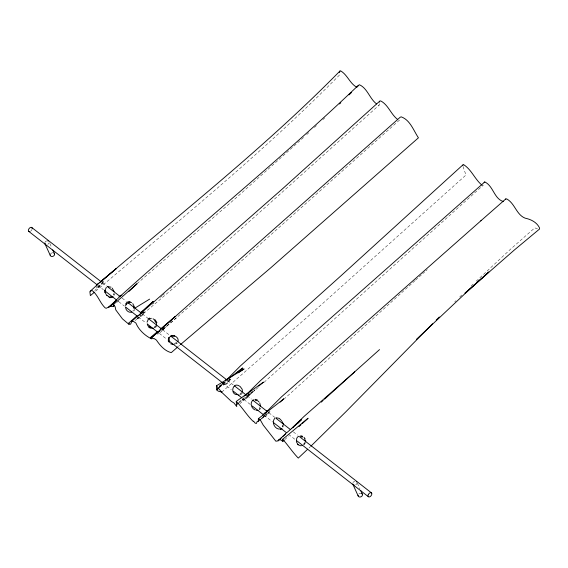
<?xml version="1.0" encoding="UTF-8"?>
<svg xmlns="http://www.w3.org/2000/svg" width="568" height="568" viewBox="0 0 568 568"><rect width="100%" height="100%" fill="white"/><g stroke="black" fill="none" stroke-linecap="round" stroke-linejoin="round"><path stroke-width="0.43" stroke-dasharray="2.84 2.13" d="M230.232 379.601L230.232 379.105C230.565 381.746 222.173 388.405 222.72 383.414M229.38 379.048L229.373 379.538L229.387 378.842M229.813 378.97C229.309 381.618 225.29 385.452 222.862 384.422L223.835 382.647L219.582 386.822L223.65 382.761M230.232 379.403L230.246 378.891M164.961 327.715L164.976 327.317L163.662 329.412L159.821 332.798M242.415 399.552L242.557 400.057L243.182 399.971L244.68 399.169L255.103 389.747L240.03 403.578M97.71 286.733C96.446 286.485 96.915 288.04 96.78 286.712M144.045 312.542L140.14 316.404C221.492 247.896 299.939 175.966 379.211 105.059L379.325 103.213M263.005 416.763L263.254 417.16L263.921 416.891L270.176 411.317M134.758 308.523L134.375 310.355L133.331 311.796M282.168 426.802L282.509 425.205M282.587 426.973L282.956 425.233M283.006 427.15L283.411 425.262M137.037 318.137C138.855 319.848 144.194 314.076 144.499 311.704M260.187 406.518L259.022 409.152M270.027 411.026C268.394 413.412 265.611 417.537 262.629 417.295M113.38 294.913L113.799 293.407M113.785 295.111L114.246 293.457M114.189 295.317L114.523 294.103M102.751 281.465L100.941 284.213L98.03 286.513M103.184 281.558L101.253 284.532L94.785 290.482M304.583 442.543L303.447 444.389M305.002 442.685L303.759 444.701M305.414 442.827L304.065 445.021M137.555 318.023L137.648 318.414L139.046 317.349M248.443 394.732L248.685 393.894M249.16 394.078L247.286 396.819L258.873 386.865M263.843 415.613L263.389 417.111L263.289 416.685M103.348 282.523C101.722 284.731 99.052 288.452 96.035 287.529M243.913 397.756C240.129 402.471 247.03 397.188 248.521 394.561M138.166 317.036L137.839 318.009M138.549 317.264L137.832 318.541L137.811 318.101M241.798 392.268L239.866 394.022M242.635 392.595L241.634 394.014L240.122 394.888M155.916 325.599L153.885 327.36M156.335 325.776L154.056 327.764M156.754 325.947L155.767 327.331L154.226 328.169M259.313 409.5L260.236 408.214M259.604 409.847L260.634 408.406M229.018 380.162C227.15 383.435 219.93 386.652 225.106 381.909M132.763 311.094L133.572 309.965M164.287 328.034L161.17 331.03L166.424 326.486M143.697 312.265L142.809 313.366M269.033 411.985L268.195 413.057L269.424 411.857M238.816 402.392L242.245 398.757M219.12 387.355L224.012 382.434M219.149 387.333L224.715 381.76M454.762 301.878L456.005 300.671M459.711 297.043L462.182 294.622M162.64 329.156L163.066 328.744M264.39 415.819L263.14 416.72M471.12 286.087L473.676 283.645M476.232 281.203L510.391 249.338L534.779 227.846L537.498 228.897M117.654 302.148L118.918 300.955M158.649 333.714L157.613 334.211M308.964 448.003L310.22 446.817M314.459 127.459L316.397 125.656M322.865 119.642L324.804 117.839M284.831 439.575L288.714 436.018M303.525 137.506L235.784 198.154L137.548 283.247M306.727 134.588L309.29 132.259M414.917 280.727L284.731 398.487M415.563 280.145L422.031 274.308M422.684 273.726L425.269 271.397M425.915 270.815L427.214 269.644M264.07 382.307L483.389 185.061M160.446 297.312L162.42 295.566M163.073 294.984L164.386 293.812M170.293 288.558L171.607 287.394M139.863 316.064L141.049 315.013M221.769 392.112L319.748 306.138L465.952 175.043L462.906 166.126M265.483 414.817L266.711 413.731M260.939 418.935L268.87 411.985M178.437 346.366L179.744 345.223M261.394 419.099L263.921 416.891M166.935 326.039L176.272 317.974M152.551 304.235L153.871 303.099M239.206 402.542L253.278 390.649M95.708 291.135C178.466 221.023 262.991 152.558 339.274 75.246L339.259 73.868M219.34 387.575L227.995 380.297M162.931 329.497L227.072 273.804L399.403 120.139L398.239 119.983M138.777 316.987L137.605 317.924M135.028 320.636L138.187 318.052M100.096 285.597L97.81 287.159L96.425 287.28M219.007 386.048L226.171 381.149M176.691 342.461L173.858 343.661M175.626 343.64L176.996 342.802M175.824 344.045L177.294 343.136M239.994 394.455L241.357 393.674M158.074 333.65L157.663 333.771M143.498 312.57L144.144 312.343M378.43 105.215L379.211 105.059M102.517 282.793L106.706 286.066M122.084 298.079L126.273 301.352M142.348 313.912L147.943 318.279M162.618 329.745L169.605 335.205M227.612 380.517L233.199 384.884M247.179 395.804L251.368 399.077M268.841 412.73L275.132 417.643M293.301 431.836L297.497 435.109M97.817 285.349L103.412 289.716M118.783 301.729L124.378 306.095M138.351 317.015L146.04 323.022M159.317 333.395L167.006 339.401M222.912 383.073L231.304 389.627M250.168 404.366L242.479 398.36C240.988 403.706 250.879 396.23 249.345 393.248M264.148 415.286L272.534 421.839M288.608 434.392L295.594 439.852M96.603 286.875L96.844 287.238M357.407 483.297L359.934 488.87M49.885 243.573L51.333 246.761M49.182 242.614A2.293 1.775 -24.4 0 1 47.797 244.275M44.801 242.777A2.293 1.775 -24.4 0 1 46.945 240.867M50.467 254.073A2.293 1.775 -24.4 0 1 53.122 252.788M31.936 229.557A2.442 1.434 -52 0 1 30.289 231.382M357.045 482.502A2.293 1.775 -24.4 0 1 355.674 484.795M352.934 482.651A2.293 1.775 -24.4 0 1 354.822 481.387M358.834 494.018A2.293 1.775 -24.4 0 1 361.007 493.308M103.355 281.927L102.914 281.842L103.355 281.927"/><path stroke-width="0.85" d="M94.373 292.264L90.369 295.637L89.914 292.073L90.17 291.299L92.037 290.468C97.873 294.764 99.798 302.765 105.151 307.87L106.251 308.268L109.574 306.55L113.245 306.337L113.259 304.675L137.193 283.602L129 291.377M258.632 386.119L263.488 382.129L236.267 401.406C242.451 407.597 246.924 415.442 253.214 421.406L253.555 421.172L255.089 423.068L256.338 423.508L257.24 421.428L258.298 421.25L258.376 418.687L284.071 398.665L280.102 402.144M339.288 72.583L339.991 70.986L340.857 71C347.417 74.919 349.838 83.375 356.555 87.117L357.265 86.982M242.358 391.544L242.209 389.272L240.072 386.417M168.44 337.69L168.298 341.176M169.271 338.059L169.165 340.977M147.055 322.141L148.362 319.216M156.434 325.166L156.484 322.659M177.891 341.666C179.019 339.174 176.861 336.611 174.525 335.922M104.988 290.34L106.379 287.287M126.082 304.136L125.606 306.017M397.635 119.457C390.876 114.331 388.306 104.817 380.645 100.877L379.672 101.203L282.189 189.087L131.946 321.126L130.604 324.25L129.547 324.108L128.638 323.199L137.08 315.716M379.346 102.112L379.672 101.203M263.005 415.315L263.793 414.086M238.539 403.11L236.529 404.806L236.757 406.567L234.009 403.031L231.339 401.356L221.839 392.41L216.451 385.814L244.077 368.909L238.347 372.828M462.856 165.153L463.793 164.756C471.745 169.889 474.983 179.623 482.211 185.331M357.819 86.258L359.324 84.703C367.397 88.196 369.612 98.647 376.534 103.901M258.376 418.687L260.087 419.532L263.197 425.056L275.878 441.237L278.057 440.825L285.91 433.519M157.407 333.118L158.003 332.259M274.692 418.396C271.255 422.301 274.962 429.841 280.28 429.032M115.354 301.423L116.568 299.826M168.852 337.875L171.131 335.83M125.691 303.937L126.77 302.488L128.276 301.686L129.965 301.594M126.472 304.341L127.324 303.198L129.909 302.495M96.326 285.541L98.307 283.155M505.399 199.503L505.875 198.871L507.117 199.155C514.999 203.784 516.461 214.747 525.123 218.155C530.945 219.376 536.597 222.124 539.444 227.697L539.6 228.982L514.459 249.913L464.972 293.187L488.842 271.966L464.546 294.075L416.358 339.408M263.971 413.845L265.043 412.616M159.061 331.634L159.466 331.187M138.635 315.701L142.149 312.386M285.143 434.193L285.896 433.42M218.51 387.972L216.543 389.804L218.282 391.175L221.769 392.112M226.454 379.971L240.512 365.82L341.318 275.487L463.119 164.67M432.546 323.753L345.912 411.729L310.852 446.221M436.238 320.068L439.312 316.994M339.991 70.986C265.391 146.906 181.59 212.759 100.728 281.671L90.17 291.299M245.674 395.229L260.144 380.943L285.25 358.301L484.774 181.93C493.365 185.949 494.068 198.786 503.262 201.491M244.197 396.045L248.436 393.07M290.653 429.33L304.207 416.287L354.659 371.884L328.95 395.186M265.348 412.929L281.494 396.84L481.43 220.299M339.55 103.958L340.814 102.744M349.043 94.863L351.571 92.435M113.245 306.337L114.509 305.144M141.794 312.244L143.711 310.419M146.913 307.387L153.31 301.317L140.324 312.833M307.707 449.189L298.285 458.099C292.57 452.256 288.09 445.248 282.701 439.263L308.119 418.218L302.297 423.558M159.757 330.242L162.036 328.212M358.394 85.285C281.323 158.791 198.346 225.702 119.33 297.036L109.574 306.55L114.715 301.991M290.575 429.415L287.003 432.539M484.149 182.506L484.774 181.93M278.739 439.81L280.166 439.667L282.892 441.357L284.185 440.172M299.066 426.525L301.004 424.743M278.057 440.825L281.735 437.466M282.963 436.352L284.738 434.655M165.238 325.478L175.1 316.603L161.12 328.496M321.239 402.137L323.171 400.397M324.456 399.24L328.304 395.761M293.265 427.136L301.026 420.15M379.538 349.597L353.821 372.622L354.659 371.884M295.722 424.864L301.651 419.582M480.855 220.796L505.875 198.871M258.298 421.25L260.279 419.518M114.729 301.97L108.467 307.444L112.436 304.192M177.784 346.934L171.252 352.643C164.763 351.024 160.013 345.45 156.399 340.062L153.765 338.329L153.055 338.826L151.613 337.541L400.199 117.228L401.242 116.852C410.252 120.104 413.504 130.47 418.431 137.811L270.751 267.798L180.397 344.648M292.413 427.832L293.691 426.717M297.518 423.373L298.796 422.258M131.946 321.126L133.537 321.481L135.915 323.05C138.613 329.66 144.528 335.241 150.79 338.493L150.47 337.555L157.79 331.329M291.349 428.726L291.76 428.371M99.869 282.381L116.099 268.721L100.99 281.472M159.92 330.562L151.613 337.541L151.386 338.954L150.47 337.555M218.673 388.136L216.678 389.818L216.451 385.814M235.99 373.581L242.65 367.979L228.009 379.069M225.645 380.198L226.795 379.246M119.039 296.702L121.048 295.232M266.214 411.488L267.464 410.515M227.108 379.559L228.144 378.835M162.924 328.112L163.35 327.828M135.077 308.019L149.618 299.123M113.11 296.723L111.598 297.54L109.773 297.696M299.066 436.21L297.667 436.899L296.759 438.24L296.389 441.194M148.063 318.875L149.576 318.052M253.782 399.801L252.412 400.518C249.664 403.5 251.681 408.79 255.288 410.032M280.414 429.458L282.033 428.691M111.278 296.723L109.915 296.801M121.332 295.58L121.886 295.403M101.977 280.926L102.673 280.727M301.622 445.695L302.439 445.518M153.41 328.276L150.584 328.155L148.851 327.424M238.311 395.15L239.078 395.023M171.032 335.404L174.667 335.496M171.231 336.256L174.383 336.348M174.078 344.513L172.189 344.556M149.725 318.478L151.358 318.35M256.374 410.38L257.971 410.252M254.918 399.765L255.408 399.73M131.655 312.18C128.73 312.897 125.954 310.554 125.62 307.678M276.055 417.707L279.328 418.396L281.593 420.753M107.778 286.606L111.016 287.174M29.635 231.616L29.06 231.581A2.542 1.498 -52 0 1 28.4 230.132L28.627 229.394A2.442 1.434 -52 0 1 30.928 227.335L31.503 227.363A2.542 1.498 -52 0 1 32.156 228.819M172.253 344.123L170.535 343.775M237.715 394.625C229.621 395.3 232.305 381.199 239.547 386.126M300.912 445.83L298.058 444.801L296.439 441.819M300.735 435.684L302.488 436.267M300.557 436.558L302.07 437.062M108.19 296.702L109.844 297.249M255.522 399.311L257.29 399.893M255.302 400.156L256.842 400.667M129.937 302.048L131.591 302.673M149.299 326.643L150.825 327.296M153.041 318.811L154.567 319.777M302.282 436.664L302.645 436.927M257.574 400.653L258.987 401.924M107.111 295.325L108.382 296.283M112.223 288.125L114.111 291.59M31.929 227.647L101.118 281.7M107.409 286.613L119.983 296.439M128.368 302.993L141.652 313.366M149.334 319.372L161.22 328.652M171.003 336.291L226.909 379.971M234.598 385.977L246.476 395.257M252.767 400.17L267.443 411.637M275.828 418.19L290.511 429.649M299.592 436.749L371.579 492.981M28.627 231.297L97.121 284.802M105.506 291.356L116.688 300.089M125.769 307.189L137.655 316.468M147.439 324.115L157.918 332.301M169.101 341.034L222.216 382.527M233.398 391.267L241.783 397.813M252.263 406.006L263.445 414.739M273.229 422.386L286.513 432.759M296.993 440.945L368.277 496.631M149.072 327.033L147.857 325.684L147.247 323.916M155.163 319.798L156.917 322.567M154.553 320.43L156.051 322.759M113.259 304.675L115.141 306.777L115.794 309.929L122.432 318.847L129 324.385L128.638 323.199M303.944 437.282L305.051 438.688M106.805 295.651L105.087 292.264M132.777 303.596L134.311 306.741M360.659 490.461L362.462 494.444M352.707 483.929L358.124 495.871M52.774 249.941L54.578 253.924M50.24 255.359L44.822 243.409A2.293 1.775 -24.4 0 0 45.61 244.354M168.731 341.077L169.349 342.618M282.743 423.266L281.984 421.314M259.754 402.932L260.627 406.539M304.682 438.936L305.194 440.413M283.183 423.16L283.333 424.559M282.701 439.263L282.892 441.357M236.267 401.406L236.529 404.806M105.421 290.397L105.52 292.2M104.547 290.291L104.654 292.321M305.627 440.37L305.662 442.067M133.885 306.834L133.892 308.445M47.705 240.839A2.293 1.775 -24.4 0 1 48.372 241.038M53.797 252.98A2.293 1.775 -24.4 0 1 53.215 256.218A2.293 1.775 -24.4 0 1 50.225 254.72M354.162 485.072A2.293 1.775 -24.4 0 1 352.984 484.476M356.257 481.557A2.293 1.775 -24.4 0 1 356.768 481.948M361.674 493.5A2.293 1.775 -24.4 0 1 361.099 496.737A2.293 1.775 -24.4 0 1 358.103 495.239M298.377 444.503L298.008 444.602L298.377 444.503M368.27 494.721L368.05 495.466A2.542 1.498 -52 0 0 368.703 496.915L369.278 496.943A2.442 1.434 -52 0 0 371.579 494.891L371.806 494.153A2.542 1.498 -52 0 0 371.145 492.697L370.57 492.669A2.442 1.434 -52 0 0 368.27 494.721"/></g></svg>
